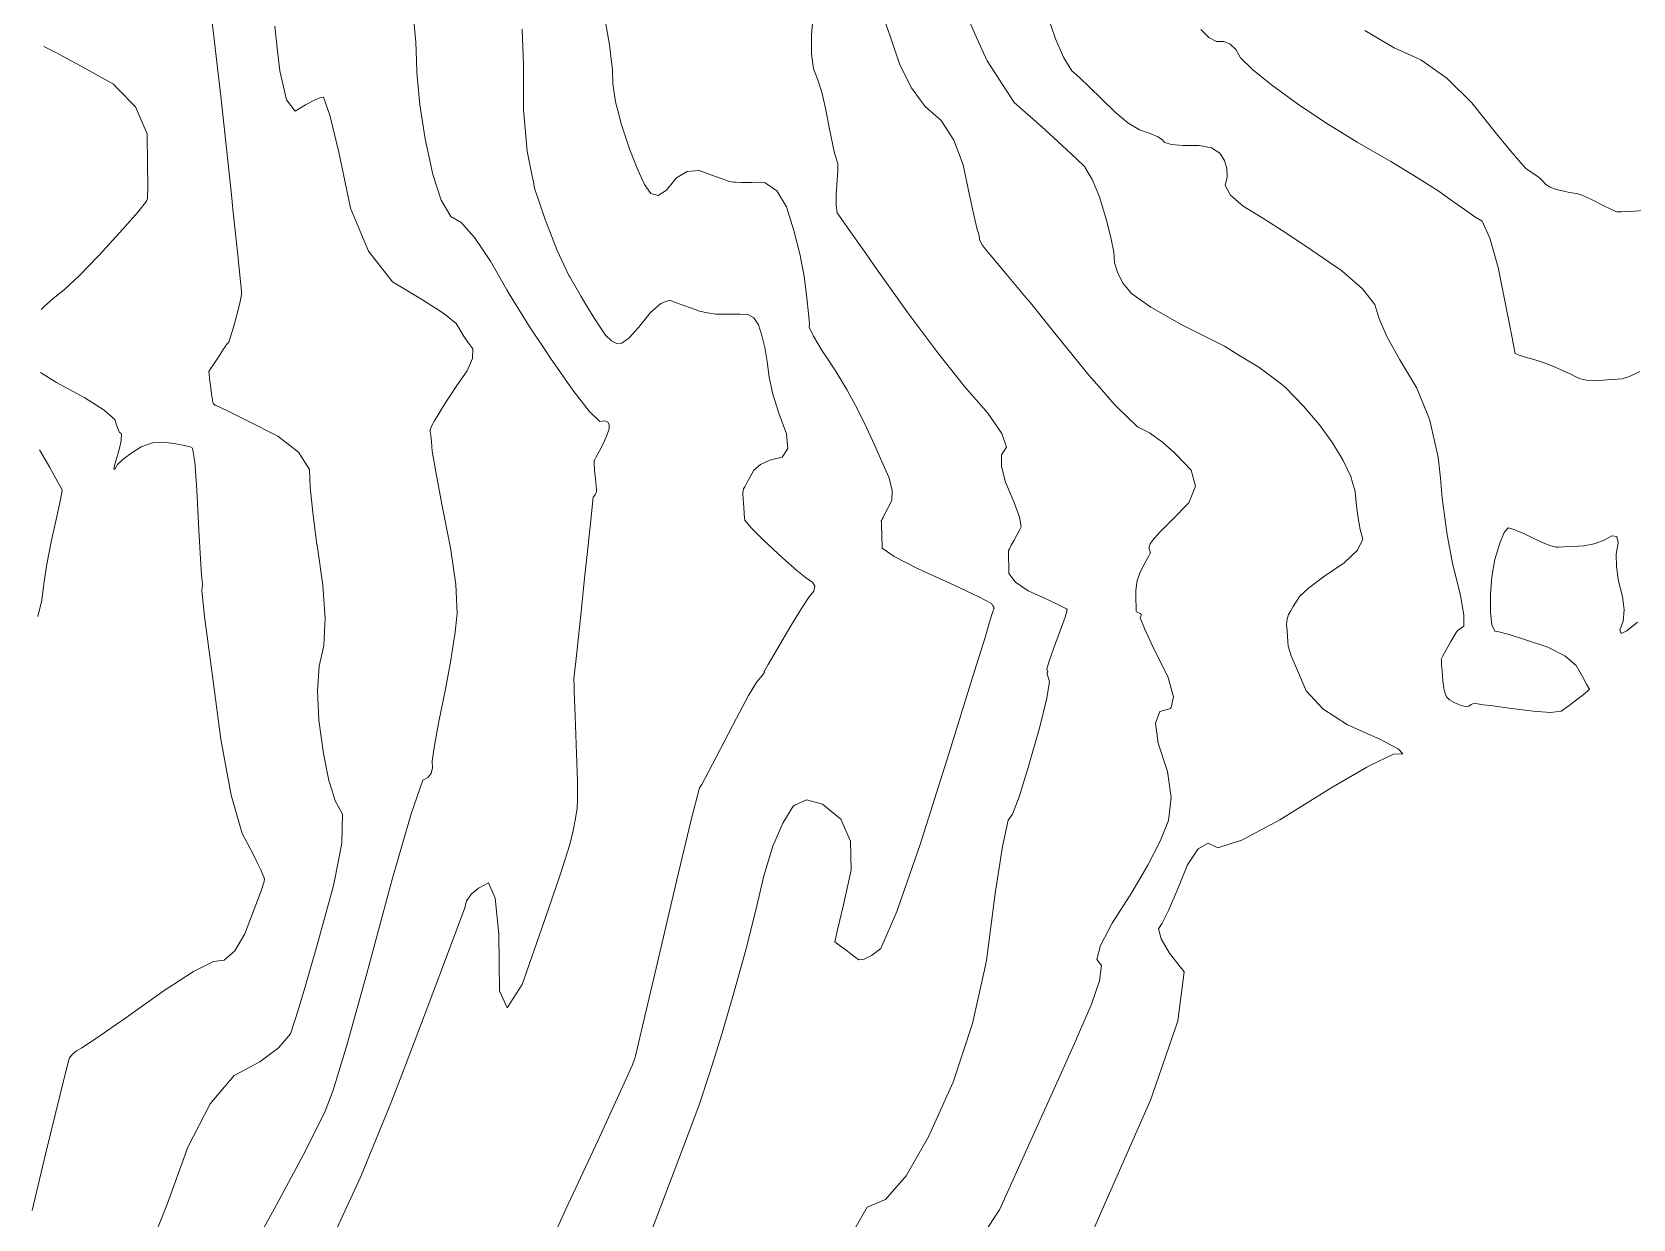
# Model space of a CAD drawing. Header units: inches. Extents: x 1337389 to 1347141, y 407035 to 414577.
# Drawn here: x 1337399 to 1337965, y 408118 to 408538 of the extents above; entities that cross this region are included whole.
import ezdxf

# ---------------------------------------------------------------- set-up
doc = ezdxf.new("R2010")
doc.units = ezdxf.units.IN
doc.header["$MEASUREMENT"] = 0
doc.layers.add('Topo', color=7, linetype='Continuous', lineweight=15, true_color=0x459900)

msp = doc.modelspace()

# ---------------------------------------------------------------- linework, layer by layer
at = {"layer": 'Topo'}
for p, q in [((1337730.1802, 408543.0011, 1090), (1337732.766, 408537.2371, 1090)), ((1337485.1872, 408539.903, 1060), (1337486.0191, 408532.1401, 1060)), ((1337466.0491, 408515.196, 1055), (1337464.433, 408529.2302, 1055)), ((1337576.0659, 408487.509, 1070), (1337576.586, 408484.8981, 1070)), ((1337422.676, 408458.5439, 1050), (1337422.473, 408458.3342, 1050)), ((1337759.0229, 408433.842, 1085), (1337752.3541, 408442.0339, 1085)), ((1337782.0301, 408406.2721, 1085), (1337776.744, 408412.2819, 1085)), ((1337891.362, 408406.1241, 1095), (1337892.8561, 408402.349, 1095)), ((1337866.2531, 408378.4892, 1090), (1337867.191, 408375.308, 1090)), ((1337803.751, 408186.0029, 1090), (1337795.5231, 408162.063, 1090))]:
    msp.add_line(p, q, dxfattribs=at)
for points, elevation in [([(1337464.433, 408529.2302), (1337463.3779, 408538.396), (1337461.0509, 408556.3479), (1337459.318, 408566.875), (1337453.0281, 408578.3449), (1337451.5321, 408580.0572)], 1055), ([(1337535.2672, 408527.793), (1337535.07, 408534.3181), (1337534.176, 408543.026), (1337533.5701, 408545.7798)], 1065), ([(1337603.9051, 408530.2832), (1337603.5169, 408533.3861), (1337601.567, 408544.5971)], 1075), ([(1337675.6472, 408545.021), (1337674.8941, 408536.908), (1337674.9051, 408530.195), (1337675.6789, 408524.884), (1337677.2181, 408520.9729), (1337678.6701, 408516.108), (1337680.0341, 408510.2869), (1337681.3121, 408503.5111), (1337682.3458, 408498.4131), (1337683.134, 408494.993), (1337683.679, 408493.2512), (1337684.0551, 408491.9821), (1337684.2629, 408491.186), (1337684.3038, 408490.8639), (1337684.211, 408488.9401), (1337683.9828, 408485.415), (1337683.622, 408480.2901), (1337683.655, 408476.4621), (1337684.0819, 408473.931), (1337684.9018, 408472.6979), (1337689.3399, 408466.3791), (1337695.089, 408458.242)], 1080), ([(1337713.7201, 408513.4641), (1337710.27, 408518.1321), (1337706.174, 408526.3129), (1337702.8449, 408536.0919), (1337700.374, 408543.068)], 1085), ([(1337758.197, 408544.4098), (1337761.237, 408535.475), (1337764.1842, 408528.704), (1337767.037, 408524.0982), (1337769.796, 408521.6572), (1337773.2622, 408518.4049), (1337777.4369, 408514.3439), (1337782.3199, 408509.473), (1337786.8229, 408505.79), (1337790.9441, 408503.2941), (1337794.686, 408501.987), (1337797.4138, 408500.79), (1337799.1281, 408499.7051), (1337799.8291, 408498.7311), (1337802.2139, 408498.0798), (1337806.2841, 408497.752), (1337812.039, 408497.7459), (1337816.4109, 408496.8499), (1337819.399, 408495.063), (1337821.005, 408492.3851), (1337821.8518, 408489.576), (1337821.94, 408486.635), (1337821.2711, 408483.563), (1337823.1519, 408480.106), (1337827.582, 408476.263), (1337834.5621, 408472.0351), (1337842.698, 408466.819), (1337851.9891, 408460.615), (1337862.4369, 408453.424), (1337869.8419, 408447.048), (1337874.2039, 408441.4868), (1337875.5231, 408436.7409), (1337878.4399, 408430.2311), (1337882.9551, 408421.9579), (1337889.0692, 408411.922), (1337891.362, 408406.1241)], 1095), ([(1337572.6531, 408538.886), (1337573.0801, 408526.217), (1337573.1029, 408510.2972), (1337574.421, 408495.7719), (1337576.0659, 408487.509)], 1070), ([(1337732.766, 408537.2371), (1337737.055, 408527.6721), (1337746.5632, 408512.976), (1337756.236, 408504.415), (1337763.6209, 408497.7742), (1337768.7171, 408493.053), (1337771.526, 408490.2509), (1337774.2029, 408485.758), (1337776.7491, 408479.575), (1337779.1639, 408471.701), (1337780.8618, 408465.1879), (1337781.844, 408460.0359), (1337782.11, 408456.2451), (1337783.2341, 408452.5451), (1337785.217, 408448.936), (1337788.0571, 408445.418), (1337790.62, 408443.6081)], 1090), ([(1337812.5891, 408538.8029), (1337815.484, 408535.9509), (1337818.196, 408534.523), (1337820.725, 408534.5212), (1337822.987, 408533.5591), (1337824.981, 408531.6381), (1337826.7069, 408528.758), (1337830.9168, 408524.604), (1337837.611, 408519.1749), (1337846.7871, 408512.4721), (1337856.8881, 408505.7129), (1337867.913, 408498.8979), (1337879.862, 408492.028), (1337889.516, 408486.2249), (1337896.876, 408481.4889), (1337901.9399, 408477.8189), (1337906.1761, 408474.839), (1337909.5829, 408472.5472), (1337912.161, 408470.945), (1337914.8759, 408464.943), (1337917.727, 408454.5429), (1337920.6961, 408439.8332)], 1100), ([(1337870.584, 408538.4079), (1337881.027, 408532.2212), (1337890.418, 408528.0049), (1337899.5761, 408521.5399), (1337899.8589, 408521.264)], 1105), ([(1337403.4236, 408532.7296), (1337407.4461, 408530.7239), (1337416.4302, 408525.8902), (1337428.097, 408519.3621), (1337429.4509, 408517.982)], 1050), ([(1337486.0191, 408532.1401), (1337486.8748, 408524.1569), (1337489.2889, 408513.8599), (1337492.3389, 408509.8289), (1337496.0268, 408512.0621), (1337498.9219, 408513.638), (1337501.0261, 408514.556), (1337502.337, 408514.817), (1337504.5891, 408508.414), (1337507.7839, 408495.349), (1337511.101, 408479.53)], 1060), ([(1337567.2299, 408446.7311), (1337561.4039, 408456.7791), (1337555.7261, 408465.1831), (1337551.0431, 408470.4799), (1337547.3549, 408472.671), (1337544.0141, 408478.342), (1337541.0189, 408487.495), (1337538.37, 408500.1291), (1337536.4949, 408512.1439), (1337535.3951, 408523.5408), (1337535.2672, 408527.793)], 1065), ([(1337606.9008, 408508.3521), (1337605.6529, 408513.1221), (1337604.6332, 408519.5109), (1337604.6259, 408524.524), (1337603.9051, 408530.2832)], 1075), ([(1337899.8589, 408521.264), (1337908.502, 408512.8292), (1337917.1961, 408501.8691), (1337921.1259, 408497.0918)], 1105), ([(1337429.4509, 408517.982), (1337435.9439, 408511.3639), (1337439.9712, 408501.8949), (1337440.1769, 408490.9572), (1337440.2199, 408483.328), (1337440.0991, 408479.007), (1337439.814, 408477.9961), (1337436.884, 408474.3189), (1337431.3091, 408467.9769), (1337423.089, 408458.9709), (1337422.676, 408458.5439)], 1050), ([(1337470.4651, 408474.089), (1337469.8171, 408480.221), (1337466.2999, 408513.0199), (1337466.0491, 408515.196)], 1055), ([(1337680.2761, 408422.8149), (1337678.719, 408425.154), (1337675.614, 408430.2989), (1337674.1069, 408433.5188), (1337674.198, 408434.813), (1337673.9369, 408438.241), (1337673.3218, 408443.8002), (1337672.3541, 408451.4919), (1337670.8301, 408459.431), (1337668.7509, 408467.6181), (1337666.1169, 408476.0519), (1337662.739, 408481.6998), (1337658.6179, 408484.5609), (1337653.7539, 408484.6349), (1337650.249, 408484.6889), (1337648.1051, 408484.7231), (1337647.3202, 408484.7361), (1337646.55, 408484.8368), (1337645.7962, 408485.0229), (1337645.058, 408485.2959), (1337643.0411, 408486.037), (1337639.745, 408487.2461), (1337635.17, 408488.9239), (1337630.976, 408488.5901), (1337627.1619, 408486.2459), (1337623.7278, 408481.8919), (1337620.714, 408480.049), (1337618.1211, 408480.7171), (1337615.9481, 408483.8979), (1337613.4841, 408489.0639), (1337610.7301, 408496.218), (1337607.6848, 408505.3581), (1337606.9008, 408508.3521)], 1075), ([(1337752.3541, 408442.0339), (1337750.1819, 408444.702), (1337743.7161, 408452.508), (1337740.5509, 408456.125), (1337738.1021, 408459.0139), (1337736.37, 408461.1771), (1337735.3538, 408462.6119), (1337734.686, 408463.7121), (1337734.366, 408464.476), (1337734.3949, 408464.906), (1337734.257, 408465.6489), (1337733.953, 408466.7049), (1337733.483, 408468.074), (1337732.4349, 408472.5571), (1337730.8092, 408480.1538), (1337728.606, 408490.865), (1337725.2591, 408499.6681), (1337720.7691, 408506.562), (1337715.1361, 408511.5479), (1337713.7201, 408513.4641)], 1085), ([(1337921.1259, 408497.0918), (1337923.5259, 408494.1761), (1337927.4921, 408489.749), (1337929.0939, 408488.588), (1337930.3548, 408487.6941), (1337931.275, 408487.068), (1337931.8531, 408486.708), (1337932.6011, 408486.0691), (1337933.5189, 408485.1513), (1337934.606, 408483.954), (1337936.209, 408482.9599), (1337938.326, 408482.1699), (1337940.958, 408481.5839), (1337943.0489, 408481.1559), (1337944.598, 408480.8829), (1337945.6058, 408480.768), (1337947.6649, 408480.0079), (1337950.7771, 408478.6041), (1337954.94, 408476.5539), (1337957.8139, 408475.1399), (1337959.3969, 408474.3611), (1337959.691, 408474.2181), (1337961.392, 408474.236), (1337964.501, 408474.416), (1337969.0179, 408474.758)], 1105), ([(1337576.586, 408484.8981), (1337577.0349, 408482.644), (1337580.8369, 408471.232)], 1070), ([(1337472.3169, 408456.49), (1337472.1689, 408457.954), (1337470.4651, 408474.089)], 1055), ([(1337511.101, 408479.53), (1337511.9209, 408475.62), (1337513.6919, 408471.3422)], 1060), ([(1337513.6919, 408471.3422), (1337518.2421, 408460.3521), (1337526.747, 408449.5419), (1337537.4349, 408443.193), (1337544.9659, 408438.2621), (1337549.338, 408434.7489), (1337550.5532, 408432.6549), (1337551.9239, 408430.4579), (1337553.4531, 408428.1581), (1337555.1381, 408425.755), (1337555.0489, 408422.396), (1337553.187, 408418.0791), (1337549.5508, 408412.8059), (1337547.016, 408409.0939), (1337545.581, 408406.942), (1337545.247, 408406.3517), (1337544.4811, 408405.062), (1337543.283, 408403.072), (1337541.652, 408400.382), (1337540.5871, 408398.4098), (1337540.0861, 408397.1569), (1337540.1511, 408396.6221), (1337540.2928, 408395.195), (1337540.5131, 408392.876), (1337540.812, 408389.664), (1337542.046, 408382.346), (1337544.217, 408370.921), (1337547.1939, 408356.0369)], 1060), ([(1337580.8369, 408471.232), (1337580.9429, 408470.913), (1337584.9801, 408460.6221), (1337589.1479, 408451.771), (1337589.4651, 408451.225)], 1070), ([(1337422.473, 408458.3342), (1337416.255, 408451.9099), (1337410.8071, 408446.7952), (1337406.7441, 408443.625), (1337403.6659, 408440.946), (1337402.4905, 408439.7172)], 1050), ([(1337695.089, 408458.242), (1337697.396, 408454.976), (1337707.6301, 408440.52)], 1080), ([(1337500.0671, 408356.5031), (1337498.597, 408367.9329), (1337497.7018, 408376.8651), (1337497.394, 408383.1922), (1337493.582, 408389.215), (1337486.2652, 408394.9351), (1337475.443, 408400.3521), (1337468.1641, 408403.973), (1337464.427, 408405.798), (1337464.232, 408405.8289), (1337464.0961, 408405.8702), (1337464.019, 408405.921), (1337464, 408405.9841), (1337463.9072, 408406.07), (1337463.7389, 408406.1791), (1337463.497, 408406.3099), (1337463.2772, 408406.844), (1337463.0789, 408407.7809), (1337462.9051, 408409.12), (1337462.6829, 408410.823), (1337462.414, 408412.8891), (1337462.098, 408415.3191), (1337461.8869, 408416.939), (1337461.7821, 408417.7492), (1337462.4079, 408418.705), (1337463.659, 408420.617), (1337465.536, 408423.4862), (1337466.87, 408425.5261), (1337467.6621, 408426.7368), (1337467.911, 408427.12), (1337468.1108, 408427.4), (1337468.2592, 408427.5789), (1337468.3578, 408427.656), (1337468.4901, 408427.7792), (1337468.6549, 408427.9501), (1337468.8541, 408428.1681), (1337469.47, 408430.0281), (1337470.5019, 408433.5299), (1337471.9519, 408438.674), (1337472.9109, 408442.5041), (1337473.379, 408445.0189), (1337473.3561, 408446.22), (1337472.3169, 408456.49)], 1055), ([(1337580.875, 408425.1871), (1337575.1618, 408433.8389), (1337568.0789, 408445.2671), (1337567.2299, 408446.7311)], 1065), ([(1337589.4651, 408451.225), (1337593.4441, 408444.361), (1337595.165, 408441.4989)], 1070), ([(1337598.406, 408436.2288), (1337599.9461, 408433.8068), (1337602.1509, 408430.664), (1337604.2052, 408428.625), (1337606.109, 408427.691), (1337607.863, 408427.8631), (1337610.4279, 408429.7471), (1337613.8052, 408433.344), (1337617.9929, 408438.654), (1337621.6169, 408441.8901), (1337624.678, 408443.049), (1337627.175, 408442.133), (1337629.7789, 408441.184), (1337632.4911, 408440.199), (1337635.3101, 408439.1811), (1337638.188, 408438.491), (1337641.1249, 408438.131), (1337644.1219, 408438.101), (1337647.0049, 408438.0659), (1337649.7741, 408438.0291), (1337652.4291, 408437.9888), (1337654.584, 408436.73), (1337656.2388, 408434.251), (1337657.3939, 408430.5539), (1337658.3951, 408426.2532), (1337659.2419, 408421.3479), (1337659.935, 408415.8391), (1337661.3162, 408409.7391), (1337663.382, 408403.0482), (1337666.1361, 408395.766), (1337666.5281, 408390.5731), (1337664.5581, 408387.4681), (1337660.2261, 408386.451), (1337656.8771, 408384.9211), (1337654.5101, 408382.8769), (1337653.1269, 408380.32), (1337652.0661, 408378.364), (1337651.3291, 408377.0079), (1337650.9151, 408376.2539), (1337650.717, 408374.7961), (1337650.7348, 408372.6349), (1337650.9691, 408369.7721), (1337651.147, 408367.5721), (1337651.2688, 408366.036), (1337651.3349, 408365.1651), (1337653.585, 408362.5218), (1337658.0181, 408358.108), (1337664.6348, 408351.9218), (1337669.7239, 408347.3952), (1337673.283, 408344.5261), (1337675.313, 408343.316), (1337676.1321, 408341.833), (1337675.741, 408340.0761), (1337674.1389, 408338.046), (1337671.4439, 408333.958), (1337667.6569, 408327.8139), (1337662.7779, 408319.6109), (1337659.5981, 408314.1389), (1337658.1179, 408311.3959), (1337658.338, 408311.3832), (1337657.993, 408310.823), (1337657.085, 408309.715), (1337655.612, 408308.0599), (1337652.7109, 408303.2352), (1337648.382, 408295.2399), (1337642.6251, 408284.0748), (1337638.5391, 408276.2299), (1337636.1229, 408271.7031), (1337635.3771, 408270.495), (1337632.4359, 408259.2671), (1337627.2991, 408238.0209), (1337619.9659, 408206.7552), (1337615.0479, 408185.813), (1337612.546, 408175.1938), (1337612.4601, 408174.8979), (1337612.3789, 408174.6372), (1337612.3029, 408174.41), (1337612.2319, 408174.2172), (1337612.0049, 408173.6231), (1337611.6219, 408172.627), (1337611.0831, 408171.228), (1337606.987, 408162.2499), (1337599.3339, 408145.693), (1337588.1229, 408121.5561), (1337579.261, 408102.2079)], 1070), ([(1337595.165, 408441.4989), (1337597.044, 408438.3719), (1337598.406, 408436.2288)], 1070), ([(1337707.6301, 408440.52), (1337709.0691, 408438.487), (1337719.6109, 408424.3399), (1337729.0219, 408412.5362), (1337737.302, 408403.0741), (1337742.2549, 408395.892), (1337743.8821, 408390.9901), (1337742.1819, 408388.3679), (1337742.08, 408384.2409), (1337743.5771, 408378.6099), (1337746.6718, 408371.473), (1337748.4959, 408366.2401), (1337749.0491, 408362.91), (1337748.3311, 408361.4841), (1337747.518, 408359.9089), (1337746.613, 408358.1861), (1337745.613, 408356.3138), (1337744.947, 408355.0671), (1337744.613, 408354.443), (1337744.614, 408354.215), (1337744.6191, 408353.7581), (1337744.627, 408353.0729), (1337744.6569, 408351.6051), (1337744.7099, 408349.3551), (1337744.7839, 408346.322), (1337747.0559, 408343.2909), (1337751.5251, 408340.2619), (1337758.1908, 408337.235), (1337762.715, 408335.09), (1337765.097, 408333.826), (1337765.3371, 408333.4439), (1337764.6459, 408330.9588), (1337763.0239, 408326.3691), (1337760.471, 408319.675), (1337758.8537, 408315.042), (1337758.171, 408312.472), (1337758.423, 408311.9629), (1337758.5259, 408311.6051), (1337758.4782, 408311.399), (1337758.28, 408311.3429), (1337758.3251, 408310.7761), (1337758.6131, 408309.6981), (1337759.143, 408308.1091), (1337758.153, 408302.25), (1337755.6412, 408292.1201), (1337751.609, 408277.719), (1337748.4071, 408267.409), (1337746.0349, 408261.1909), (1337744.4941, 408259.0651), (1337742.4489, 408249.7381), (1337739.9009, 408233.2099), (1337736.8489, 408209.483), (1337735.873, 408205.086)], 1080), ([(1337790.62, 408443.6081), (1337794.9639, 408440.54), (1337805.938, 408434.3031), (1337815.392, 408429.5281)], 1090), ([(1337920.6961, 408439.8332), (1337920.7141, 408439.743), (1337921.63, 408435.1299)], 1100), ([(1337921.63, 408435.1299), (1337922.697, 408429.7571), (1337923.6739, 408424.587), (1337923.647, 408424.23), (1337924.904, 408423.6401), (1337927.445, 408422.814), (1337931.271, 408421.754), (1337934.769, 408420.606), (1337937.9389, 408419.3701), (1337940.7812, 408418.0461), (1337943.222, 408416.9109), (1337945.2639, 408415.9619), (1337946.9051, 408415.2022), (1337949.053, 408414.752), (1337951.709, 408414.613), (1337954.8711, 408414.785), (1337957.57, 408414.933), (1337959.8048, 408415.0558), (1337961.575, 408415.1561), (1337964.2498, 408416.0551), (1337967.8291, 408417.754)], 1100), ([(1337763.9629, 408427.7341), (1337759.949, 408432.7051), (1337759.0229, 408433.842)], 1085), ([(1337815.392, 408429.5281), (1337820.978, 408426.706), (1337826.091, 408423.629)], 1090), ([(1337594.8192, 408345.746), (1337595.4901, 408352.0242), (1337597.0171, 408366.3119), (1337597.781, 408373.46), (1337597.9139, 408373.6211), (1337598.1791, 408373.9332), (1337598.5769, 408374.399), (1337598.826, 408374.8889), (1337598.929, 408375.4038), (1337598.8831, 408375.944), (1337598.7551, 408377.3719), (1337598.5459, 408379.6869), (1337598.2541, 408382.89), (1337598.0908, 408385.0839), (1337598.0581, 408386.2701), (1337598.154, 408386.4469), (1337598.773, 408387.6119), (1337599.9172, 408389.7649), (1337601.585, 408392.9071), (1337602.7259, 408395.4919), (1337603.338, 408397.5209), (1337603.4229, 408398.9929), (1337602.9179, 408399.9198), (1337601.822, 408400.3011), (1337600.136, 408400.1369), (1337596.379, 408403.7809), (1337590.551, 408411.233), (1337582.653, 408422.4939), (1337580.875, 408425.1871)], 1065), ([(1337776.744, 408412.2819), (1337773.018, 408416.5189), (1337763.9629, 408427.7341)], 1085), ([(1337826.091, 408423.629), (1337833.1651, 408419.3711), (1337840.53, 408413.7899)], 1090), ([(1337402.2673, 408417.4728), (1337407.9199, 408413.9341), (1337417.941, 408408.4979), (1337424.8442, 408404.1211), (1337428.629, 408400.8049), (1337429.2958, 408398.549), (1337429.8172, 408397.0161), (1337430.193, 408396.2051), (1337430.423, 408396.1159), (1337430.6062, 408396.0321), (1337430.7399, 408395.9539), (1337430.8281, 408395.881), (1337430.8839, 408395.6879), (1337430.909, 408395.3748), (1337430.9031, 408394.942), (1337430.8669, 408394.3759), (1337430.7989, 408393.6799), (1337430.7011, 408392.8509), (1337430.301, 408391.141), (1337429.599, 408388.5489), (1337428.5948, 408385.074), (1337428.241, 408383.301), (1337428.537, 408383.23), (1337429.4841, 408384.86), (1337431.3679, 408386.727), (1337434.19, 408388.8299), (1337437.9499, 408391.1699), (1337441.8661, 408392.5111), (1337445.9389, 408392.8551), (1337450.1691, 408392.201), (1337453.265, 408391.627), (1337455.2251, 408391.1329), (1337456.051, 408390.7201), (1337456.8332, 408385.6711), (1337457.5728, 408375.9859), (1337458.2689, 408361.6641), (1337458.8181, 408351.537), (1337459.22, 408345.604), (1337459.474, 408343.8651), (1337459.5751, 408342.409), (1337459.5211, 408341.235), (1337459.3128, 408340.3432), (1337460.338, 408331.1319), (1337462.595, 408313.5991), (1337466.0841, 408287.746), (1337467.98, 408277.537)], 1050), ([(1337684.3689, 408416.5262), (1337683.423, 408418.0849), (1337680.2761, 408422.8149)], 1075), ([(1337683.1515, 408216.0536), (1337683.82, 408215.5667), (1337685.1561, 408214.5859), (1337687.158, 408213.1121), (1337688.9118, 408211.815), (1337690.4159, 408210.6928), (1337691.672, 408209.7471), (1337693.5891, 408209.945), (1337696.1679, 408211.2871), (1337699.4079, 408213.7732), (1337705.1541, 408226.854), (1337713.405, 408250.5311), (1337724.1631, 408284.8031), (1337731.798, 408309.1871), (1337736.3101, 408323.6831), (1337737.7002, 408328.2891), (1337738.6609, 408331.465), (1337739.194, 408333.2099), (1337739.2992, 408333.523), (1337739.3858, 408333.776), (1337739.455, 408333.9689), (1337739.5049, 408334.101), (1337739.3858, 408334.4331), (1337739.0972, 408334.963), (1337738.639, 408335.692), (1337734.0879, 408338.1059), (1337725.4462, 408342.2039), (1337712.7129, 408347.986), (1337704.2109, 408352.343), (1337699.9417, 408355.274), (1337699.9051, 408356.7801), (1337699.8531, 408358.524), (1337699.7878, 408360.5057), (1337699.7079, 408362.7269), (1337699.6549, 408364.2068), (1337699.6291, 408364.9468), (1337699.733, 408365.141), (1337699.9401, 408365.5281), (1337700.2509, 408366.11), (1337700.915, 408367.4051), (1337701.9341, 408369.415), (1337703.307, 408372.1401), (1337703.4189, 408375.8081), (1337702.2699, 408380.4181), (1337699.861, 408385.972), (1337697.219, 408391.841), (1337694.3439, 408398.0229), (1337691.2351, 408404.5189), (1337687.5951, 408411.2059), (1337684.3689, 408416.5262)], 1075), ([(1337840.53, 408413.7899), (1337842.4991, 408412.298), (1337848.981, 408405.4869), (1337854.5521, 408398.8933), (1337859.2141, 408392.5159), (1337862.9671, 408386.3559), (1337865.631, 408380.6011), (1337866.2531, 408378.4892)], 1090), ([(1337803.035, 408389.255), (1337799.0391, 408392.8331), (1337794.485, 408396.0898), (1337790.2861, 408398.2118), (1337783.1299, 408405.0209), (1337782.0301, 408406.2721)], 1085), ([(1337892.8561, 408402.349), (1337893.6189, 408400.4201), (1337896.605, 408387.4529), (1337897.3341, 408380.0599)], 1095), ([(1337401.4018, 408331.1999), (1337402.781, 408336.884), (1337403.475, 408342.7389), (1337404.585, 408349.6269), (1337406.11, 408357.5492), (1337408.05, 408366.503), (1337409.3309, 408372.5581), (1337409.953, 408375.712), (1337409.916, 408375.9649), (1337408.446, 408378.6811), (1337405.5408, 408383.859), (1337401.9928, 408390.107)], 1045), ([(1337773.948, 408194.0081), (1337776.7879, 408202.271), (1337777.495, 408207.7262), (1337775.8731, 408209.7999), (1337777.1241, 408214.7879), (1337781.2492, 408222.6913), (1337788.2462, 408233.5072), (1337793.912, 408243.1529), (1337798.245, 408251.6302), (1337801.2471, 408258.938), (1337802.1289, 408267.1639), (1337800.8899, 408276.308), (1337797.5319, 408286.3702), (1337796.6011, 408293.4491), (1337798.099, 408297.5429), (1337802.0262, 408298.6551), (1337802.9719, 408302.765), (1337800.9391, 408309.8729), (1337795.925, 408319.9811), (1337792.659, 408326.92), (1337791.1401, 408330.6902), (1337791.369, 408331.2909), (1337791.515, 408331.7031), (1337791.5771, 408331.926), (1337791.5551, 408331.9599), (1337791.3411, 408332.0728), (1337790.935, 408332.266), (1337790.3371, 408332.5378), (1337789.936, 408332.809), (1337789.7322, 408333.0811), (1337789.7249, 408333.3541), (1337789.7081, 408334.6811), (1337789.678, 408337.064), (1337789.6379, 408340.501), (1337790.1739, 408343.8469), (1337791.2861, 408347.1011), (1337792.9749, 408350.262), (1337794.1221, 408352.413), (1337794.727, 408353.552), (1337794.792, 408353.6799), (1337794.742, 408353.979), (1337794.578, 408354.4491), (1337794.3009, 408355.0889), (1337794.3619, 408355.896), (1337794.763, 408356.871), (1337795.5029, 408358.0119), (1337798.0219, 408360.797), (1337802.3199, 408365.227), (1337808.3972, 408371.3018), (1337810.694, 408377.195), (1337809.2109, 408382.907), (1337803.948, 408388.4381), (1337803.035, 408389.255)], 1085), ([(1337897.3341, 408380.0599), (1337898.0281, 408373.021), (1337899.8018, 408360.06), (1337901.7641, 408349.453)], 1095), ([(1337867.191, 408375.308), (1337867.2069, 408375.2531), (1337867.694, 408370.31), (1337868.3021, 408365.8719), (1337869.0291, 408361.9379), (1337869.8771, 408358.5081), (1337867.986, 408354.5621), (1337863.3548, 408350.1), (1337855.985, 408345.1219), (1337850.69, 408341.1741), (1337847.4709, 408338.2569), (1337846.3282, 408336.3699), (1337845.3052, 408334.6661), (1337844.4009, 408333.1452), (1337843.618, 408331.8069), (1337843.1419, 408330.1819), (1337842.974, 408328.271), (1337843.113, 408326.0737), (1337843.2479, 408324.0799), (1337843.3779, 408322.2879), (1337843.5029, 408320.699), (1337844.6331, 408317.268), (1337846.7669, 408311.995), (1337849.9049, 408304.8789), (1337855.8111, 408298.4719), (1337864.4842, 408292.7738), (1337875.9249, 408287.7852), (1337882.445, 408284.395), (1337884.043, 408282.6051), (1337880.7199, 408282.4141), (1337872.3569, 408278.452), (1337871.3161, 408277.852)], 1090), ([(1337901.7641, 408349.453), (1337901.9271, 408348.5719), (1337904.4041, 408338.5559), (1337905.6589, 408331.6109), (1337905.6929, 408327.7379), (1337904.5071, 408326.9372), (1337903.655, 408326.3019), (1337903.137, 408325.8319), (1337902.953, 408325.5281), (1337902.259, 408324.35), (1337901.055, 408322.2961), (1337899.3401, 408319.368), (1337898.206, 408317.268), (1337897.6541, 408315.998), (1337897.682, 408315.5559), (1337897.789, 408314.144), (1337897.9751, 408311.762), (1337898.24, 408308.4109), (1337898.5851, 408305.7941), (1337899.0102, 408303.914), (1337899.515, 408302.769), (1337900.5771, 408301.6892), (1337902.1971, 408300.6741), (1337904.374, 408299.7251), (1337906.112, 408299.292), (1337907.411, 408299.3749), (1337908.272, 408299.975), (1337909.074, 408300.33), (1337909.8189, 408300.438), (1337910.5062, 408300.3011), (1337911.1922, 408300.1749), (1337911.878, 408300.06), (1337912.5629, 408299.956), (1337915.84, 408299.5149), (1337921.708, 408298.736), (1337930.1681, 408297.619), (1337936.3011, 408297.245), (1337940.1071, 408297.6141), (1337941.586, 408298.7269), (1337943.362, 408300.0679), (1337945.4331, 408301.6369), (1337947.8011, 408303.434), (1337949.3309, 408304.7209), (1337950.022, 408305.4972), (1337949.875, 408305.762), (1337949.0571, 408307.2269), (1337947.5668, 408309.8918), (1337945.406, 408313.755), (1337941.334, 408317.213), (1337935.3521, 408320.263), (1337927.4591, 408322.9079), (1337921.6991, 408324.734), (1337918.0721, 408325.7439), (1337916.5781, 408325.9348), (1337915.57, 408328.2089), (1337915.049, 408332.5651), (1337915.0138, 408339.002), (1337915.549, 408345.2291), (1337916.6531, 408351.2469), (1337918.3251, 408357.0551), (1337919.8669, 408360.8079), (1337921.278, 408362.5081), (1337922.5569, 408362.1531), (1337923.721, 408361.7721), (1337924.77, 408361.3641), (1337925.704, 408360.9291), (1337927.5101, 408360.0897), (1337930.1881, 408358.8493), (1337933.7369, 408357.2031), (1337936.4208, 408356.1239), (1337938.237, 408355.6099), (1337939.188, 408355.661), (1337941.1489, 408355.7699), (1337944.122, 408355.9371), (1337948.106, 408356.1611), (1337951.742, 408356.8571), (1337955.0331, 408358.0249), (1337957.9761, 408359.666), (1337959.709, 408359.4079), (1337960.2298, 408357.2511), (1337959.5411, 408353.1951), (1337959.5719, 408348.6769), (1337960.3221, 408343.6949), (1337961.793, 408338.2511), (1337962.3619, 408333.5329), (1337962.0281, 408329.5408), (1337960.7933, 408326.2752), (1337961.222, 408325.1179), (1337963.316, 408326.0701), (1337967.0751, 408329.1321)], 1095), ([(1337502.8721, 408328.2749), (1337502.9698, 408330.4121), (1337502.1529, 408342.2561), (1337500.081, 408356.397), (1337500.0671, 408356.5031)], 1055), ([(1337547.1939, 408356.0369), (1337547.324, 408355.3889), (1337549.1221, 408342.496), (1337549.6121, 408332.2431), (1337548.7939, 408324.629), (1337548.511, 408322.755)], 1060), ([(1337591.0059, 408306.5953), (1337590.9105, 408309.1509), (1337591.6731, 408316.3059), (1337593.1999, 408330.595), (1337594.8192, 408345.746)], 1065), ([(1337505.4442, 408269.428), (1337504.275, 408273.15), (1337502.3509, 408282.655), (1337500.7509, 408294.5091), (1337500.2481, 408304.828), (1337500.8419, 408313.6141), (1337502.5329, 408320.8641), (1337502.8721, 408328.2749)], 1055), ([(1337548.511, 408322.755), (1337547.446, 408315.711), (1337545.567, 408305.4889), (1337543.157, 408293.963), (1337541.5828, 408285.473), (1337540.845, 408280.019), (1337540.9438, 408277.6011), (1337540.4261, 408275.672), (1337539.2929, 408274.2331), (1337537.545, 408273.2839), (1337533.3609, 408261.4029), (1337526.742, 408238.591), (1337517.6871, 408204.8469), (1337510.701, 408179.8579), (1337505.784, 408163.6231), (1337502.935, 408156.1421), (1337495.9859, 408142.1001), (1337484.936, 408121.4971), (1337469.7851, 408094.3319)], 1060), ([(1337554.4389, 408232.6989), (1337554.593, 408232.918), (1337557.159, 408235.0201), (1337560.674, 408236.9291), (1337563.0841, 408231.516), (1337564.3888, 408218.782), (1337564.5891, 408198.7269), (1337567.3312, 408192.792), (1337572.6149, 408200.977), (1337580.4401, 408223.283), (1337586.059, 408239.788), (1337589.472, 408250.4919), (1337590.6791, 408255.3967), (1337591.54, 408259.6791), (1337592.054, 408263.3401), (1337592.222, 408266.3782), (1337592.17, 408272.8169), (1337591.8972, 408282.656), (1337591.4042, 408295.8962), (1337591.0751, 408304.725), (1337591.0059, 408306.5953)], 1065), ([(1337467.98, 408277.537), (1337469.7501, 408268.0069), (1337473.593, 408254.3823), (1337477.612, 408246.8701), (1337478.9608, 408244.1379)], 1050), ([(1337871.3161, 408277.852), (1337858.9541, 408270.7182), (1337840.5119, 408259.2141), (1337827.072, 408252.085), (1337823.393, 408250.8849)], 1090), ([(1337506.3509, 408238.2211), (1337508.8578, 408251.0139), (1337509.0949, 408261.1871), (1337506.5228, 408265.9941), (1337505.4442, 408269.428)], 1055), ([(1337669.087, 408264.368), (1337673.1521, 408266.314), (1337678.7829, 408264.7739), (1337685.375, 408259.46), (1337688.7898, 408251.6839), (1337689.0281, 408241.4459), (1337686.0889, 408228.7471), (1337684.1299, 408220.282), (1337683.1515, 408216.0536)], 1075), ([(1337616.834, 408109.9211), (1337620.25, 408118.7879), (1337626.432, 408134.9719), (1337631.372, 408148.0678), (1337635.068, 408158.0749), (1337639.0249, 408169.8739), (1337643.2419, 408183.465), (1337647.719, 408198.847), (1337651.6891, 408213.3058), (1337655.1529, 408226.8401), (1337658.1109, 408239.451), (1337661.319, 408249.861), (1337664.776, 408258.071), (1337668.4831, 408264.0789), (1337669.087, 408264.368)], 1075), ([(1337823.393, 408250.8849), (1337818.6351, 408249.333), (1337815.2011, 408250.9571), (1337811.6381, 408248.939), (1337807.946, 408243.2781), (1337804.125, 408233.975), (1337801.1458, 408227.1071), (1337799.0112, 408222.674), (1337797.718, 408220.6759), (1337798.5749, 408217.1452), (1337801.5813, 408212.083), (1337806.7369, 408205.4889), (1337804.49, 408188.1531), (1337803.751, 408186.0029)], 1090), ([(1337478.9608, 408244.1379), (1337480.249, 408241.5298), (1337481.5031, 408238.3619), (1337481.3749, 408237.365), (1337480.1648, 408233.7877), (1337477.872, 408227.6301), (1337474.496, 408218.8911), (1337470.9681, 408212.8909), (1337467.2871, 408209.629), (1337463.4529, 408209.1058), (1337456.3679, 408205.5319), (1337449.3079, 408201.0061)], 1050), ([(1337493.2511, 408191.4979), (1337495.4819, 408198.9489), (1337499.958, 408214.5731), (1337505.8131, 408235.4761), (1337506.3509, 408238.2211)], 1055), ([(1337530.065, 408168.989), (1337539.057, 408192.6011), (1337547.669, 408215.4611), (1337552.309, 408228.1351), (1337552.977, 408230.623), (1337554.4389, 408232.6989)], 1065), ([(1337735.873, 408205.086), (1337731.909, 408187.2251), (1337725.0811, 408166.439), (1337717.4078, 408149.4349)], 1080), ([(1337449.3079, 408201.0061), (1337446.0319, 408198.9059), (1337432.4439, 408189.2283), (1337425.6041, 408184.437)], 1050), ([(1337467.4068, 408164.8311), (1337470.784, 408168.8242), (1337479.8651, 408173.6469), (1337486.4919, 408178.5512), (1337490.665, 408183.537), (1337492.384, 408188.603), (1337493.2511, 408191.4979)], 1055), ([(1337768.904, 408182.4001), (1337773.7521, 408193.438), (1337773.948, 408194.0081)], 1085), ([(1337425.6041, 408184.437), (1337422.751, 408182.44), (1337416.9538, 408178.5401), (1337415.0521, 408177.53), (1337413.6021, 408176.348), (1337412.6039, 408174.994), (1337412.0561, 408173.467), (1337409.2109, 408162.112), (1337404.0682, 408140.928), (1337399.2932, 408121.024)], 1050), ([(1337721.086, 408095.3639), (1337730.0309, 408103.8117), (1337741.6069, 408121.5529), (1337752.3139, 408145.282), (1337761.2412, 408165.1731), (1337768.3871, 408181.225), (1337768.904, 408182.4001)], 1085), ([(1337490.3738, 408080.5361), (1337492.4192, 408085.8109), (1337498.953, 408099.731), (1337506.42, 408113.1191), (1337515.5929, 408133.0597), (1337526.472, 408159.5541), (1337530.065, 408168.989)], 1065), ([(1337443.682, 408114.7201), (1337446.984, 408122.9361), (1337454.343, 408143.468), (1337462.2762, 408158.7641), (1337467.4068, 408164.8311)], 1055), ([(1337795.5231, 408162.063), (1337794.8401, 408160.0741), (1337777.7858, 408121.2529), (1337771.5, 408106.9661)], 1090), ([(1337717.4078, 408149.4349), (1337716.365, 408147.1219), (1337708.3919, 408133.3089), (1337701.164, 408124.9979), (1337694.6791, 408122.1908), (1337687.715, 408110.0849)], 1080)]:
    msp.add_lwpolyline(points, dxfattribs=dict(at, elevation=elevation))

doc.saveas('drawing.dxf')
